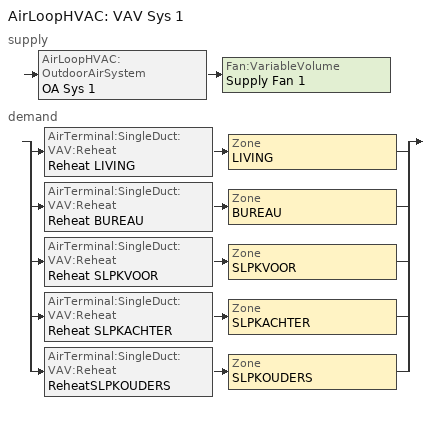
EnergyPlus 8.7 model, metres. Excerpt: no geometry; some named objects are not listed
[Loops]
AirLoopHVAC 'VAV Sys 1'
 supply: AirLoopHVAC:OutdoorAirSystem 'OA Sys 1' > Fan:VariableVolume 'Supply Fan 1'
 demand: split
  | AirTerminal:SingleDuct:VAV:Reheat 'Reheat LIVING' > Zone 'LIVING'
  | AirTerminal:SingleDuct:VAV:Reheat 'Reheat BUREAU' > Zone 'BUREAU'
  | AirTerminal:SingleDuct:VAV:Reheat 'Reheat SLPKVOOR' > Zone 'SLPKVOOR'
  | AirTerminal:SingleDuct:VAV:Reheat 'Reheat SLPKACHTER' > Zone 'SLPKACHTER'
  | AirTerminal:SingleDuct:VAV:Reheat 'ReheatSLPKOUDERS' > Zone 'SLPKOUDERS'
[DesignSpecification:OutdoorAir]
ZoneMinOARequirements: Outdoor Air Method=Sum; Outdoor Air Flow per Person {m3/s-person}=0.00472; Outdoor Air Flow per Zone Floor Area {m3/s-m2}=0.000508; Outdoor Air Schedule=Min OARequirements Sched
[Sizing:Zone] Zone Cooling Design Supply Air Temperature Input Method=SupplyAirTemperature; Zone Cooling Design Supply Air Temperature {C}=15; Zone Heating Design Supply Air Temperature Input Method=SupplyAirTemperature; Zone Heating Design Supply Air Temperature {C}=50; Zone Cooling Design Supply Air Humidity Ratio {kgWater/kgDryAir}=0.0085; Zone Heating Design Supply Air Humidity Ratio {kgWater/kgDryAir}=0.008; Design Specification Outdoor Air Object=ZoneMinOARequirements; Cooling Design Air Flow Method=DesignDay; Heating Design Air Flow Method=DesignDay
LIVING; BUREAU; SLPKVOOR; SLPKOUDERS; SLPKACHTER
[Sizing:System]
VAV Sys 1: Type of Load to Size On=Sensible; Design Outdoor Air Flow Rate {m3/s}=AUTOSIZE; Central Heating Maximum System Air Flow Ratio=0.2; Preheat Design Temperature {C}=7; Preheat Design Humidity Ratio {kgWater/kgDryAir}=0.008; Precool Design Temperature {C}=15; Precool Design Humidity Ratio {kgWater/kgDryAir}=0.008; Central Cooling Design Supply Air Temperature {C}=15; Central Heating Design Supply Air Temperature {C}=16.7; Type of Zone Sum to Use=NonCoincident; 100% Outdoor Air in Cooling=No; 100% Outdoor Air in Heating=No; Central Cooling Design Supply Air Humidity Ratio {kgWater/kgDryAir}=0.0085; Central Heating Design Supply Air Humidity Ratio {kgWater/kgDryAir}=0.008; Cooling Supply Air Flow Rate Method=DesignDay; Heating Supply Air Flow Rate Method=DesignDay; Zone Maximum Outdoor Air Fraction=1; Cooling Design Capacity Method=CoolingDesignCapacity; Cooling Design Capacity {W}=autosize; Heating Design Capacity Method=HeatingDesignCapacity; Heating Design Capacity {W}=autosize; Central Cooling Capacity Control Method=VAV
[ZoneControl:Thermostat] Control Type Schedule=Zone Control Type Sched
Name | Zone or ZoneList | Control 1
LIVING Thermostat | LIVING | Setpoints
BUREAU Thermostat | BUREAU | Setpoints
SLPKVOOR Thermostat | SLPKVOOR | BedroomSetpoints
SLPKACHTER Thermostat | SLPKACHTER | BedroomSetpoints
SLPKOUDERS Thermostat | SLPKOUDERS | BedroomSetpoints
[ThermostatSetpoint:SingleHeating]
Name | Setpoint Temperature Schedule
Setpoints | Heating Setpoints
BedroomSetpoints | BedroomHeating Setpoints
[ZoneControl:ContaminantController] Carbon Dioxide Setpoint Schedule=CO2Setpoint
Name | Zone
CO2CONTROLLERLIVING | LIVING
CO2BUREAU | BUREAU
CO2CONTROLLERSLPKVOOR | SLPKOUDERS
CO2CONTROLLERSLPKACHTER | SLPKVOOR
CO2CONTROLLERSLPKOUDERS | SLPKACHTER
[ZoneHVAC:Baseboard:Convective:Electric] Availability Schedule=BaseboardAvailSched; Heating Design Capacity Method=HeatingDesignCapacity; Heating Design Capacity {W}=autosize; Fraction of Autosized Heating Design Capacity=1; Efficiency=1
LIVINGConvector; BUREAUConvector; SLPKVOORConvector; SLPKACHTERConvector; SLPKOUDERSConvector
[AirTerminal:SingleDuct:VAV:Reheat] Availability Schedule=FanAndCoilAvailSched; Maximum Air Flow Rate {m3/s}=0.125; Zone Minimum Air Flow Input Method=Scheduled; Maximum Hot Water or Steam Flow Rate {m3/s}=0; Minimum Hot Water or Steam Flow Rate {m3/s}=0; Convergence Tolerance=0.001; Damper Heating Action=ReverseWithLimits; Maximum Flow per Zone Floor Area During Reheat {m3/s-m2}=0.002032; Maximum Flow Fraction During Reheat=AutoCalculate
Name | Minimum Air Flow Fraction Schedule | Reheat Coil
Reheat LIVING | MinimumOASchLIVING | Reheat Coil LIVING
Reheat BUREAU | MinimumOASchBUREAU | Reheat Coil BUREAU
Reheat SLPKVOOR | MinimumOASchSLPKVOOR | Reheat Coil SLPKVOOR
Reheat SLPKACHTER | MinimumOASchSLPKACHTER | Reheat Coil SLPKACHTER
ReheatSLPKOUDERS | MinimumOASchSLPKOUDERS | Reheat CoilSLPKOUDERS
[Zone equipment]
LIVING: Reheat LIVING, LIVINGConvector, LIVINGEXHAUST
BUREAU: Reheat BUREAU, BUREAUConvector, BUREAUEXHAUST
SLPKVOOR: Reheat SLPKVOOR, SLPKVOORConvector, SLPKVOOREXHAUST
SLPKACHTER: Reheat SLPKACHTER, SLPKACHTERConvector, SLPKACHTEREXHAUST
SLPKOUDERS: ReheatSLPKOUDERS, SLPKOUDERSConvector, SLPKOUDERSEXHAUST
[Fan:VariableVolume]
Supply Fan 1: Availability Schedule=FanAndCoilAvailSched; Fan Total Efficiency=0.7; Pressure Rise {Pa}=150; Maximum Flow Rate {m3/s}=2; Fan Power Minimum Flow Rate Input Method=Fraction; Fan Power Minimum Flow Fraction=0.25; Motor Efficiency=0.9; Motor In Airstream Fraction=1; Fan Power Coefficient 1=0.00153024; Fan Power Coefficient 2=0.00520806; Fan Power Coefficient 3=1.10862; Fan Power Coefficient 4=-0.116356; Fan Power Coefficient 5=0
[Coil:Heating:Fuel] Availability Schedule=Always Off; Fuel Type=NaturalGas; Burner Efficiency=1; Nominal Capacity {W}=0
Reheat Coil LIVING; Reheat Coil BUREAU; Reheat Coil SLPKVOOR; Reheat Coil SLPKACHTER; Reheat CoilSLPKOUDERS
[HeatExchanger:AirToAir:SensibleAndLatent]
HeatExchanger: Availability Schedule=HexAvailSched; Nominal Supply Air Flow Rate {m3/s}=0.045; Sensible Effectiveness at 100% Heating Air Flow=0.76; Latent Effectiveness at 100% Heating Air Flow=0.68; Sensible Effectiveness at 75% Heating Air Flow=0.81; Latent Effectiveness at 75% Heating Air Flow=0.73; Sensible Effectiveness at 100% Cooling Air Flow=0.76; Latent Effectiveness at 100% Cooling Air Flow=0.68; Sensible Effectiveness at 75% Cooling Air Flow=0.81; Latent Effectiveness at 75% Cooling Air Flow=0.73; Supply Air Outlet Temperature Control=Yes; Heat Exchanger Type=Plate; Frost Control Type=None; Threshold Temperature {C}=1.7; Initial Defrost Time Fraction=0.083; Rate of Defrost Time Fraction Increase {1/K}=0.012; Economizer Lockout=Yes
[Controller:OutdoorAir]
OA Controller 1: Minimum Outdoor Air Flow Rate {m3/s}=0.4333; Maximum Outdoor Air Flow Rate {m3/s}=2; Economizer Control Type=NoEconomizer; Economizer Control Action Type=ModulateFlow; Economizer Maximum Limit Dry-Bulb Temperature {C}=19; Economizer Minimum Limit Dry-Bulb Temperature {C}=4; Lockout Type=NoLockout; Minimum Limit Type=FixedMinimum
[AirLoopHVAC]
VAV Sys 1: Design Supply Air Flow Rate {m3/s}=2
[EnergyManagementSystem:Sensor]
Name | Output:Variable or Output:Meter Index Key | Output:Variable or Output:Meter
PredCO2LIVING | LIVING | Zone Air CO2 Predicted Load to Setpoint Mass Flow Rate
PredCO2SLPKVOOR | SLPKVOOR | Zone Air CO2 Predicted Load to Setpoint Mass Flow Rate
PredCO2SLPKACHTER | SLPKACHTER | Zone Air CO2 Predicted Load to Setpoint Mass Flow Rate
PredCO2SLPKOUDERS | SLPKOUDERS | Zone Air CO2 Predicted Load to Setpoint Mass Flow Rate
PredCO2BUREAU | BUREAU | Zone Air CO2 Predicted Load to Setpoint Mass Flow Rate
TLiving | LIVING | AFN Node Temperature
TBedroom | SLPKOUDERS | AFN Node Temperature
LivingPredictedHeatingLoad | Living | Zone Predicted Sensible Load to Setpoint Heat Transfer Rate
SLPKVOORPredictedHeatingLoad | SLPKVOOR | Zone Predicted Sensible Load to Setpoint Heat Transfer Rate
SLPKACHTERPredictedHeatingLoad | SLPKACHTER | Zone Predicted Sensible Load to Setpoint Heat Transfer Rate
SLPKOUDERSPredictedHeatingLoad | SLPKOUDERS | Zone Predicted Sensible Load to Setpoint Heat Transfer Rate
RHLIVING | LIVING | Zone Air Relative Humidity
CO2LIVING | LIVING | AFN Node CO2 Concentration
RHBUREAU | BUREAU | Zone Air Relative Humidity
CO2BUREAU | BUREAU | AFN Node CO2 Concentration
RHSLPKVOOR | SLPKVOOR | Zone Air Relative Humidity
CO2SLPKVOOR | SLPKVOOR | AFN Node CO2 Concentration
RHSLPKACHTER | SLPKACHTER | Zone Air Relative Humidity
CO2SLPKACHTER | SLPKACHTER | AFN Node CO2 Concentration
RHSLPKOUDERS | SLPKOUDERS | Zone Air Relative Humidity
CO2SLPKOUDERS | SLPKOUDERS | AFN Node CO2 Concentration
[EnergyManagementSystem:Actuator]
Fan_Actuator: Actuated Component Unique=Supply Fan 1; Actuated Component Type=Fan; Actuated Component Control Type=Fan Air Mass Flow Rate
[SetpointManager:Scheduled]
MixedAirSetpoint: Control Variable=Temperature; Schedule=MixedAirTemperatureSetpoint; Setpoint Node or NodeList=Heat Recovery Outlet Node
[EnergyManagementSystem:Program]
CSturingConstant: SET locDay = DayOfWeek; SET locHour = Hour; SET WindowAvailabilitySched = 0; SET ExhaustFanAvailabilitySched = 1; SET FanAndCoilAvailSched = 0; SET HexAvailSched = 0; SET WCBENEDENEXHAUSTFRACTION =  0.0833 * 0.67; SET BERGINGEXHAUSTFRACTION =  0.167 * 0.67; SET LIVINGEXHAUSTFRACTION =  0.25 * 0.67; SET BADKAMEREXHAUSTFRACTION =  0.167 * 0.67; SET WCBOVENEXHAUSTFRACTION = 0.0833 * 0.67; SET BUREAUEXHAUSTFRACTION = 0.0833 * 0.67; SET MinimumFlowFraction = 0.3; SET RegularFlowFraction = 0.5; SET NormativeFlowFraction = 1; SET WCBENEDENEXHAUSTFANFRACTION =  WCBENEDENEXHAUSTFRACTION*RegularFlowFraction; SET BERGINGEXHAUSTFANFRACTION =  BERGINGEXHAUSTFRACTION*RegularFlowFraction; SET LIVINGEXHAUSTFANFRACTION =  LIVINGEXHAUSTFRACTION*RegularFlowFraction; SET BADKAMEREXHAUSTFANFRACTION =  BADKAMEREXHAUSTFRACTION*RegularFlowFraction; SET WCBOVENEXHAUSTFANFRACTION = WCBOVENEXHAUSTFRACTION*RegularFlowFraction; SET BUREAUEXHAUSTFANFRACTION = BUREAUEXHAUSTFRACTION*RegularFlowFraction
CSturingTimeSchedule: SET locDay = DayOfWeek; SET locHour = Hour; SET WindowAvailabilitySched = 0; SET ExhaustFanAvailabilitySched = 1; SET FanAndCoilAvailSched = 0; SET HexAvailSched = 0; SET WCBENEDENEXHAUSTFRACTION =  0.0833 * 0.67; SET BERGINGEXHAUSTFRACTION =  0.167 * 0.67; SET LIVINGEXHAUSTFRACTION =  0.25 * 0.67; SET BADKAMEREXHAUSTFRACTION =  0.167 * 0.67; SET WCBOVENEXHAUSTFRACTION = 0.0833 * 0.67; SET BUREAUEXHAUSTFRACTION = 0.0833 * 0.67; SET MinimumFlowFraction = 0.3; SET RegularFlowFraction = 0.5; SET NormativeFlowFraction = 1; IF (DayOfWeek == 1 || DayOfWeek == 7); SET WCBENEDENEXHAUSTFANFRACTION =  WCBENEDENEXHAUSTFRACTION; SET BERGINGEXHAUSTFANFRACTION =  BERGINGEXHAUSTFRACTION; SET LIVINGEXHAUSTFANFRACTION =  LIVINGEXHAUSTFRACTION; SET BADKAMEREXHAUSTFANFRACTION =  BADKAMEREXHAUSTFRACTION; SET WCBOVENEXHAUSTFANFRACTION = WCBOVENEXHAUSTFRACTION; SET BUREAUEXHAUSTFANFRACTION = BUREAUEXHAUSTFRACTION; ENDIF; IF (DayOfWeek == 2 || DayOfWeek == 3 || DayOfWeek == 5 || DayOfWeek == 6); IF ((CurrentTime < 8.00) || (CurrentTime > 18.00)); SET WCBENEDENEXHAUSTFANFRACTION =  WCBENEDENEXHAUSTFRACTION; SET BERGINGEXHAUSTFANFRACTION =  BERGINGEXHAUSTFRACTION; SET LIVINGEXHAUSTFANFRACTION =  LIVINGEXHAUSTFRACTION; SET BADKAMEREXHAUSTFANFRACTION =  BADKAMEREXHAUSTFRACTION; SET WCBOVENEXHAUSTFANFRACTION = WCBOVENEXHAUSTFRACTION; SET BUREAUEXHAUSTFANFRACTION = BUREAUEXHAUSTFRACTION; ELSE; SET WCBENEDENEXHAUSTFANFRACTION =  WCBENEDENEXHAUSTFRACTION*MinimumFlowFraction; SET BERGINGEXHAUSTFANFRACTION =  BERGINGEXHAUSTFRACTION*MinimumFlowFraction; SET LIVINGEXHAUSTFANFRACTION =  LIVINGEXHAUSTFRACTION*MinimumFlowFraction; SET BADKAMEREXHAUSTFANFRACTION =  BADKAMEREXHAUSTFRACTION*MinimumFlowFraction; SET WCBOVENEXHAUSTFANFRACTION = WCBOVENEXHAUSTFRACTION*MinimumFlowFraction; SET BUREAUEXHAUSTFANFRACTION = BUREAUEXHAUSTFRACTION*MinimumFlowFraction; ENDIF; ENDIF; IF (DayOfWeek == 4); IF ((CurrentTime < 8.00) || (CurrentTime > 13.00)); SET WCBENEDENEXHAUSTFANFRACTION =  WCBENEDENEXHAUSTFRACTION; SET BERGINGEXHAUSTFANFRACTION =  BERGINGEXHAUSTFRACTION; SET LIVINGEXHAUSTFANFRACTION =  LIVINGEXHAUSTFRACTION; SET BADKAMEREXHAUSTFANFRACTION =  BADKAMEREXHAUSTFRACTION; SET WCBOVENEXHAUSTFANFRACTION = WCBOVENEXHAUSTFRACTION; SET BUREAUEXHAUSTFANFRACTION = BUREAUEXHAUSTFRACTION; ELSE; SET WCBENEDENEXHAUSTFANFRACTION =  WCBENEDENEXHAUSTFRACTION*MinimumFlowFraction; SET BERGINGEXHAUSTFANFRACTION =  BERGINGEXHAUSTFRACTION*MinimumFlowFraction; SET LIVINGEXHAUSTFANFRACTION =  LIVINGEXHAUSTFRACTION*MinimumFlowFraction; SET BADKAMEREXHAUSTFANFRACTION =  BADKAMEREXHAUSTFRACTION*MinimumFlowFraction; SET WCBOVENEXHAUSTFANFRACTION = WCBOVENEXHAUSTFRACTION*MinimumFlowFraction; SET BUREAUEXHAUSTFANFRACTION = BUREAUEXHAUSTFRACTION*MinimumFlowFraction; ENDIF; ENDIF
CSturingPeoplePresent: SET locDay = DayOfWeek; SET locHour = Hour; SET WindowAvailabilitySched = 0; SET ExhaustFanAvailabilitySched = 1; SET FanAndCoilAvailSched = 0; SET HexAvailSched = 0; SET WCBENEDENEXHAUSTFRACTION =  0.0833 * 0.67; SET BERGINGEXHAUSTFRACTION =  0.167 * 0.67; SET LIVINGEXHAUSTFRACTION =  0.25 * 0.67; SET BADKAMEREXHAUSTFRACTION =  0.167 * 0.67; SET WCBOVENEXHAUSTFRACTION = 0.0833 * 0.67; SET BUREAUEXHAUSTFRACTION = 0.0833 * 0.67; SET MinimumFlowFraction = 0.3; SET RegularFlowFraction = 0.5; SET NormativeFlowFraction = 1; IF PeoplePresenceBERGING == 0 && PeoplePresenceLIVING == 0 && PeoplePresenceBADKAMER == 0 && PeoplePresenceSLPKVOOR == 0 && PeoplePresenceSLPKACHTER == 0 && PeoplePresenceSLPKOUDERS == 0; SET WCBENEDENEXHAUSTFANFRACTION =  WCBENEDENEXHAUSTFRACTION*MinimumFlowFraction; SET BERGINGEXHAUSTFANFRACTION =  BERGINGEXHAUSTFRACTION*MinimumFlowFraction; SET LIVINGEXHAUSTFANFRACTION =  LIVINGEXHAUSTFRACTION*MinimumFlowFraction; SET BADKAMEREXHAUSTFANFRACTION =  BADKAMEREXHAUSTFRACTION*MinimumFlowFraction; SET WCBOVENEXHAUSTFANFRACTION = WCBOVENEXHAUSTFRACTION*MinimumFlowFraction; SET BUREAUEXHAUSTFANFRACTION = BUREAUEXHAUSTFRACTION*MinimumFlowFraction; ELSE; SET WCBENEDENEXHAUSTFANFRACTION =  WCBENEDENEXHAUSTFRACTION*RegularFlowFraction; SET BERGINGEXHAUSTFANFRACTION =  BERGINGEXHAUSTFRACTION*RegularFlowFraction; SET LIVINGEXHAUSTFANFRACTION =  LIVINGEXHAUSTFRACTION*RegularFlowFraction; SET BADKAMEREXHAUSTFANFRACTION =  BADKAMEREXHAUSTFRACTION*RegularFlowFraction; SET WCBOVENEXHAUSTFANFRACTION = WCBOVENEXHAUSTFRACTION*RegularFlowFraction; SET BUREAUEXHAUSTFANFRACTION = BUREAUEXHAUSTFRACTION*RegularFlowFraction; ENDIF
CSturingDCVBuildingLevel: SET locDay = DayOfWeek; SET locHour = Hour; SET WindowAvailabilitySched = 0; SET WindowAvailabilitySched0013 = 0SET WindowAvailabilitySched0014 = 0; SET ExhaustFanAvailabilitySched = 1; SET FanAndCoilAvailSched = 0; SET HexAvailSched = 0; SET WCBENEDENEXHAUSTFRACTION =  0.0833 * 0.67; SET BERGINGEXHAUSTFRACTION =  0.167 * 0.67; SET LIVINGEXHAUSTFRACTION =  0.25 * 0.67; SET BADKAMEREXHAUSTFRACTION =  0.167 * 0.67; SET WCBOVENEXHAUSTFRACTION = 0.0833 * 0.67; SET BUREAUEXHAUSTFRACTION = 0.0833 * 0.67; SET MinimumFlowFraction = 0.3; SET RegularFlowFraction = 0.5; SET NormativeFlowFraction = 1; SET IDA1 = CO2out + 400; IF RHLIVING < 65 && RHBADKAMER < 65 && CO2LIVING < IDA1 && CO2SLPKVOOR < IDA1 && CO2SLPKACHTER < IDA1 && CO2SLPKOUDERS < IDA1; SET WCBENEDENEXHAUSTFANFRACTION =  WCBENEDENEXHAUSTFRACTION*MinimumFlowFraction; SET BERGINGEXHAUSTFANFRACTION =  BERGINGEXHAUSTFRACTION*MinimumFlowFraction; SET LIVINGEXHAUSTFANFRACTION =  LIVINGEXHAUSTFRACTION*MinimumFlowFraction; SET BADKAMEREXHAUSTFANFRACTION =  BADKAMEREXHAUSTFRACTION*MinimumFlowFraction; SET WCBOVENEXHAUSTFANFRACTION = WCBOVENEXHAUSTFRACTION*MinimumFlowFraction; SET BUREAUEXHAUSTFANFRACTION = BUREAUEXHAUSTFRACTION*MinimumFlowFraction; ELSE; SET WCBENEDENEXHAUSTFANFRACTION =  WCBENEDENEXHAUSTFRACTION; SET BERGINGEXHAUSTFANFRACTION =  BERGINGEXHAUSTFRACTION; SET LIVINGEXHAUSTFANFRACTION =  LIVINGEXHAUSTFRACTION; SET BADKAMEREXHAUSTFANFRACTION =  BADKAMEREXHAUSTFRACTION; SET WCBOVENEXHAUSTFANFRACTION = WCBOVENEXHAUSTFRACTION; SET BUREAUEXHAUSTFANFRACTION = BUREAUEXHAUSTFRACTION; ENDIF
CSturingDCVZoneLevel: SET locDay = DayOfWeek; SET locHour = Hour; SET WindowAvailabilitySched = 0; SET WindowAvailabilitySched0004 = 0; SET WindowAvailabilitySched0013 = 0; SET ExhaustFanAvailabilitySched = 1; SET FanAndCoilAvailSched = 0; SET HexAvailSched = 0; SET WCBENEDENEXHAUSTFRACTION =  0.0833 * 0.67; SET BERGINGEXHAUSTFRACTION =  0.167 * 0.67; SET LIVINGEXHAUSTFRACTION =  0.25 * 0.67; SET BADKAMEREXHAUSTFRACTION =  0.167 * 0.67; SET WCBOVENEXHAUSTFRACTION = 0.0833 * 0.67; SET BUREAUEXHAUSTFRACTION = 0.0833 * 0.67; SET MinimumFlowFraction = 0.1; SET RegularFlowFraction = 0.5; SET NormativeFlowFraction = 1; SET IDA1 = CO2out + 400; IF RHLIVING < 65 && RHBADKAMER < 65 && CO2LIVING < IDA1 && CO2SLPKVOOR < IDA1 && CO2SLPKACHTER < IDA1 && CO2SLPKOUDERS < IDA1; SET WCBENEDENEXHAUSTFANFRACTION =  WCBENEDENEXHAUSTFRACTION*MinimumFlowFraction; SET BERGINGEXHAUSTFANFRACTION =  BERGINGEXHAUSTFRACTION*MinimumFlowFraction; SET LIVINGEXHAUSTFANFRACTION =  LIVINGEXHAUSTFRACTION*MinimumFlowFraction; SET BADKAMEREXHAUSTFANFRACTION =  BADKAMEREXHAUSTFRACTION*MinimumFlowFraction; SET WCBOVENEXHAUSTFANFRACTION = WCBOVENEXHAUSTFRACTION*MinimumFlowFraction; SET BUREAUEXHAUSTFANFRACTION = BUREAUEXHAUSTFRACTION*MinimumFlowFraction; ELSEIF (RHLIVING >= 65 || CO2LIVING >= IDA1) && (RHBADKAMER >= 65 || CO2SLPKVOOR >= IDA1 || CO2SLPKACHTER >= IDA1 || CO2SLPKOUDERS >= IDA1); SET WCBENEDENEXHAUSTFANFRACTION =  WCBENEDENEXHAUSTFRACTION; SET BERGINGEXHAUSTFANFRACTION =  BERGINGEXHAUSTFRACTION; SET LIVINGEXHAUSTFANFRACTION =  LIVINGEXHAUSTFRACTION; SET BADKAMEREXHAUSTFANFRACTION =  BADKAMEREXHAUSTFRACTION; SET WCBOVENEXHAUSTFANFRACTION = WCBOVENEXHAUSTFRACTION; SET BUREAUEXHAUSTFANFRACTION = BUREAUEXHAUSTFRACTION; ELSEIF (RHLIVING >= 65 || CO2LIVING >= IDA1) && (RHBADKAMER < 65 && CO2SLPKVOOR < IDA1 && CO2SLPKACHTER < IDA1 && CO2SLPKOUDERS < IDA1); SET WCBENEDENEXHAUSTFANFRACTION =  WCBENEDENEXHAUSTFRACTION; SET BERGINGEXHAUSTFANFRACTION =  BERGINGEXHAUSTFRACTION; SET LIVINGEXHAUSTFANFRACTION =  LIVINGEXHAUSTFRACTION; SET BADKAMEREXHAUSTFANFRACTION =  BADKAMEREXHAUSTFRACTION*MinimumFlowFraction; SET WCBOVENEXHAUSTFANFRACTION = WCBOVENEXHAUSTFRACTION*MinimumFlowFraction; SET BUREAUEXHAUSTFANFRACTION = BUREAUEXHAUSTFRACTION*MinimumFlowFraction; ELSEIF (RHLIVING < 65 && CO2LIVING < IDA1) && (RHBADKAMER >= 65 || CO2SLPKVOOR >= IDA1 || CO2SLPKACHTER >= IDA1 || CO2SLPKOUDERS >= IDA1); SET WCBENEDENEXHAUSTFANFRACTION =  WCBENEDENEXHAUSTFRACTION*MinimumFlowFraction; SET BERGINGEXHAUSTFANFRACTION =  BERGINGEXHAUSTFRACTION*MinimumFlowFraction; SET LIVINGEXHAUSTFANFRACTION =  LIVINGEXHAUSTFRACTION*MinimumFlowFraction; SET BADKAMEREXHAUSTFANFRACTION =  BADKAMEREXHAUSTFRACTION; SET WCBOVENEXHAUSTFANFRACTION = WCBOVENEXHAUSTFRACTION; SET BUREAUEXHAUSTFANFRACTION = BUREAUEXHAUSTFRACTION; ENDIF
CSturingDCVRoomLevel: SET locDay = DayOfWeek; SET locHour = Hour; SET WindowAvailabilitySched = 0; SET ExhaustFanAvailabilitySched = 1; SET FanAndCoilAvailSched = 0; SET HexAvailSched = 0; SET WCBENEDENEXHAUSTFRACTION =  0.0833 * 0.67; SET BERGINGEXHAUSTFRACTION =  0.167 * 0.67; SET LIVINGEXHAUSTFRACTION =  0.25 * 0.67; SET BADKAMEREXHAUSTFRACTION =  0.167 * 0.67; SET WCBOVENEXHAUSTFRACTION = 0.0833 * 0.67; SET BUREAUEXHAUSTFRACTION = 0.0833 * 0.67; SET SLPKVOOREXHAUSTFRACTION =  0.167 * 0.67; SET SLPKACHTEREXHAUSTFRACTION =  0.167 * 0.67; SET SLPKOUDERSEXHAUSTFRACTION =  0.167 * 0.67; SET MinimumFlowFraction = 0.3; SET RegularFlowFraction = 0.5; SET NormativeFlowFraction = 1; SET DCVActivationPoint = CO2out + 400; SET IDA1 = CO2out + 400; SET WCBENEDENEXHAUSTFANFRACTION =  WCBENEDENEXHAUSTFRACTION*MinimumFlowFraction; SET BERGINGEXHAUSTFANFRACTION =  BERGINGEXHAUSTFRACTION*MinimumFlowFraction; SET LIVINGEXHAUSTFANFRACTION =  LIVINGEXHAUSTFRACTION*MinimumFlowFraction; SET BADKAMEREXHAUSTFANFRACTION =  BADKAMEREXHAUSTFRACTION*MinimumFlowFraction; SET WCBOVENEXHAUSTFANFRACTION = WCBOVENEXHAUSTFRACTION*MinimumFlowFraction; SET BUREAUEXHAUSTFANFRACTION = BUREAUEXHAUSTFRACTION*MinimumFlowFraction; SET SLPKVOOREXHAUSTFANFRACTION = SLPKVOOREXHAUSTFRACTION*MinimumFlowFraction; SET SLPKACHTEREXHAUSTFANFRACTION = SLPKACHTEREXHAUSTFRACTION*MinimumFlowFraction; SET SLPKOUDERSEXHAUSTFANFRACTION = SLPKOUDERSEXHAUSTFRACTION*MinimumFlowFraction; SET LIVING_PreviousValue = @TrendAverage LIVING_FlowFraction_TrendLog  1; SET BERGING_PreviousValue = @TrendAverage BERGING_FlowFraction_TrendLog  1; SET BADKAMER_PreviousValue = @TrendAverage BADKAMER_FlowFraction_TrendLog  1; SET SLPKVOOR_PreviousValue = @TrendAverage SLPKVOOR_FlowFraction_TrendLog  1; SET SLPKACHTER_PreviousValue = @TrendAverage SLPKACHTER_FlowFraction_TrendLog  1; SET SLPKOUDERS_PreviousValue = @TrendAverage SLPKOUDERS_FlowFraction_TrendLog  1; IF (CO2LIVING > DCVActivationPoint); SET LIVING_NewValue = 1.05*LIVING_PreviousValue; ELSE; SET LIVING_NewValue = 0.95*LIVING_PreviousValue; ENDIF; IF LIVING_NewValue < (LIVINGEXHAUSTFRACTION*MinimumFlowFraction); SET LIVINGEXHAUSTFANFRACTION = LIVINGEXHAUSTFRACTION*MinimumFlowFraction; ELSEIF LIVING_NewValue > LIVINGEXHAUSTFRACTION; SET LIVINGEXHAUSTFANFRACTION = LIVINGEXHAUSTFRACTION; ELSE; SET LIVINGEXHAUSTFANFRACTION = LIVING_NewValue; ENDIF; IF (CO2BERGING > DCVActivationPoint); SET BERGING_NewValue = 1.05*BERGING_PreviousValue; ELSE; SET BERGING_NewValue = 0.95*BERGING_PreviousValue; ENDIF; IF BERGING_NewValue < (BERGINGEXHAUSTFRACTION*MinimumFlowFraction); SET BERGINGEXHAUSTFANFRACTION = BERGINGEXHAUSTFRACTION*MinimumFlowFraction; ELSEIF BERGING_NewValue > BERGINGEXHAUSTFRACTION; SET BERGINGEXHAUSTFANFRACTION = BERGINGEXHAUSTFRACTION; ELSE; SET BERGINGEXHAUSTFANFRACTION = BERGING_NewValue; ENDIF; IF (CO2BADKAMER > DCVActivationPoint); SET BADKAMER_NewValue = 1.05*BADKAMER_PreviousValue; ELSE; SET BADKAMER_NewValue = 0.95*BADKAMER_PreviousValue; ENDIF; IF BADKAMER_NewValue < (BADKAMEREXHAUSTFRACTION*MinimumFlowFraction); SET BADKAMEREXHAUSTFANFRACTION = BADKAMEREXHAUSTFRACTION*MinimumFlowFraction; ELSEIF BADKAMER_NewValue > BADKAMEREXHAUSTFRACTION; SET BADKAMEREXHAUSTFANFRACTION = BADKAMEREXHAUSTFRACTION; ELSE; SET BADKAMEREXHAUSTFANFRACTION = BADKAMER_NewValue; ENDIF; IF (CO2SLPKVOOR > DCVActivationPoint); SET SLPKVOOR_NewValue = 1.05*SLPKVOOR_PreviousValue; ELSE; SET SLPKVOOR_NewValue = 0.95*SLPKVOOR_PreviousValue; ENDIF; IF SLPKVOOR_NewValue < (SLPKVOOREXHAUSTFRACTION*MinimumFlowFraction); SET SLPKVOOREXHAUSTFANFRACTION = SLPKVOOREXHAUSTFRACTION*MinimumFlowFraction; ELSEIF SLPKVOOR_NewValue > SLPKVOOREXHAUSTFRACTION; SET SLPKVOOREXHAUSTFANFRACTION = SLPKVOOREXHAUSTFRACTION; ELSE; SET SLPKVOOREXHAUSTFANFRACTION = SLPKVOOR_NewValue; ENDIF; IF (CO2SLPKACHTER > DCVActivationPoint); SET SLPKACHTER_NewValue = 1.05*SLPKACHTER_PreviousValue; ELSE; SET SLPKACHTER_NewValue = 0.95*SLPKACHTER_PreviousValue; ENDIF; IF SLPKACHTER_NewValue < (SLPKACHTEREXHAUSTFRACTION*MinimumFlowFraction); SET SLPKACHTEREXHAUSTFANFRACTION = SLPKACHTEREXHAUSTFRACTION*MinimumFlowFraction; ELSEIF SLPKACHTER_NewValue > SLPKACHTEREXHAUSTFRACTION; SET SLPKACHTEREXHAUSTFANFRACTION = SLPKACHTEREXHAUSTFRACTION; ELSE; SET SLPKACHTEREXHAUSTFANFRACTION = SLPKACHTER_NewValue; ENDIF; IF (CO2SLPKOUDERS > DCVActivationPoint); SET SLPKOUDERS_NewValue = 1.05*SLPKOUDERS_PreviousValue; ELSE; SET SLPKOUDERS_NewValue = 0.95*SLPKOUDERS_PreviousValue; ENDIF; IF SLPKOUDERS_NewValue < (SLPKOUDERSEXHAUSTFRACTION*MinimumFlowFraction); SET SLPKOUDERSEXHAUSTFANFRACTION = SLPKOUDERSEXHAUSTFRACTION*MinimumFlowFraction; ELSEIF SLPKOUDERS_NewValue > SLPKOUDERSEXHAUSTFRACTION; SET SLPKOUDERSEXHAUSTFANFRACTION = SLPKOUDERSEXHAUSTFRACTION; ELSE; SET SLPKOUDERSEXHAUSTFANFRACTION = SLPKOUDERS_NewValue; ENDIF
SetSchedulesFriedl: IF DayOfWeek == 1 || DayOfWeek == 7; IF CurrentTime < 7.42 || (CurrentTime > 9.42 && CurrentTime <= 11.12) || (CurrentTime > 15.41 && CurrentTime <= 18.12) || (CurrentTime > 19.26 && CurrentTime <= 20.42) || CurrentTime > 21.41; SET switchfactor = 0.5; ELSE; SET switchfactor = 1; ENDIF; IF (CurrentTime < 7.30) || (CurrentTime > 22.0); SET MinimumOASchLIVING = 0.001 * switchfactor; SET MinimumOASchBUREAU = 0.001 * switchfactor; SET MinimumOASchSLPKVOOR = 0.12  * switchfactor; SET MinimumOASchSLPKACHTER = 0.12  * switchfactor; SET MinimumOASchSLPKOUDERS = 0.2  * switchfactor; ELSE; SET MinimumOASchLIVING = 0.347 * switchfactor; SET MinimumOASchBUREAU = 0.0925 * switchfactor; SET MinimumOASchSLPKVOOR =  0.0001 * switchfactor; SET MinimumOASchSLPKACHTER = 0.0001 * switchfactor; SET MinimumOASchSLPKOUDERS = 0.0001 * switchfactor; ENDIF; ELSEIF DayOfWeek == 4; IF CurrentTime < 6.11 || (CurrentTime > 9.57 && CurrentTime <= 10.57) || (CurrentTime > 15.56 && CurrentTime <= 18.12) || (CurrentTime > 19.26 && CurrentTime <= 20.27) || CurrentTime > 21.56; SET switchfactor = 0.5; ELSE; SET switchfactor = 1; ENDIF; IF (CurrentTime < 6.0) || (CurrentTime > 22.0); SET MinimumOASchLIVING = 0.001 * switchfactor; SET MinimumOASchBUREAU = 0.001 * switchfactor; SET MinimumOASchSLPKVOOR = 0.12  * switchfactor; SET MinimumOASchSLPKACHTER = 0.12  * switchfactor; SET MinimumOASchSLPKOUDERS = 0.2  * switchfactor; ELSE; SET MinimumOASchLIVING = 0.347 * switchfactor; SET MinimumOASchBUREAU = 0.0925 * switchfactor; SET MinimumOASchSLPKVOOR =  0.0001 * switchfactor; SET MinimumOASchSLPKACHTER = 0.0001 * switchfactor; SET MinimumOASchSLPKOUDERS = 0.0001 * switchfactor; ENDIF; ELSE; IF (CurrentTime < 6.11) || (CurrentTime > 7.56 && CurrentTime <= 18.11) || (CurrentTime > 19.26 && CurrentTime <= 20.25) || CurrentTime > 21.56; SET switchfactor = 0.5; ELSE; SET switchfactor = 1; ENDIF; IF (CurrentTime < 6.0) || (CurrentTime > 22.0); SET MinimumOASchLIVING = 0.001 * switchfactor; SET MinimumOASchBUREAU = 0.001 * switchfactor; SET MinimumOASchSLPKVOOR = 0.12  * switchfactor; SET MinimumOASchSLPKACHTER = 0.12  * switchfactor; SET MinimumOASchSLPKOUDERS = 0.2  * switchfactor; ELSE; SET MinimumOASchLIVING = 0.347 * switchfactor; SET MinimumOASchBUREAU = 0.0925 * switchfactor; SET MinimumOASchSLPKVOOR =  0.001 * switchfactor; SET MinimumOASchSLPKACHTER = 0.001 * switchfactor; SET MinimumOASchSLPKOUDERS = 0.001 * switchfactor; ENDIF; ENDIF
SetSchedulesDCONSTANT: SET switchfactor = 0.5; SET MinimumOASchLIVING = 0.333 *  switchfactor; SET MinimumOASchBUREAU = 0.160 * switchfactor; SET MinimumOASchSLPKVOOR = 0.129  * switchfactor; SET MinimumOASchSLPKACHTER = 0.132  * switchfactor; SET MinimumOASchSLPKOUDERS = 0.160 * switchfactor
SetSchedulesDTIME: IF DayOfWeek == 1 || DayOfWeek == 7; SET switchfactor = 0.5; ELSEIF DayOfWeek == 4; IF CurrentTime < 8.00 || CurrentTime > 13.00; SET switchfactor = 0.5; ELSE; SET switchfactor = 0.3; ENDIF; ELSE; IF CurrentTime < 8.00 || CurrentTime > CurrentTime > 17.00; SET switchfactor = 0.5; ELSE; SET switchfactor = 0.3; ENDIF; ENDIF; SET MinimumOASchLIVING = 0.333 * switchfactor; SET MinimumOASchBUREAU = 0.160 * switchfactor; SET MinimumOASchSLPKVOOR = 0.129  * switchfactor; SET MinimumOASchSLPKACHTER = 0.132  * switchfactor; SET MinimumOASchSLPKOUDERS = 0.160 * switchfactor
SetSchedulesDTIMETEST: SET MinimumOASchLIVING = 0.333 * 0.5; SET MinimumOASchBUREAU = 0.160 * 0.5; SET MinimumOASchSLPKVOOR = 0.129 * 0.5; SET MinimumOASchSLPKACHTER = 0.132 * 0.5; SET MinimumOASchSLPKOUDERS = 0.160 * 0.5; IF BERGINGRCLVFR <> 0; SET RHOBERGING = @Abs(BERGINGRCLMFR/BERGINGRCLVFR); ELSE; SET RHOBERGING = 1.2; ENDIF; SET TELLER = RHOBERGING*(PI^2)*BERGINGRCLDP*(BERGINGRETURNHydDiamSensor^5); SET NOEMER = 8*(BERGINGRCLMFR^2)*3; IF NOEMER <= 0; SET NOEMER = 1; ENDIF; SET GlobalBERGINGFF = @Abs(TELLER/NOEMER); IF WCBENEDENRCLVFR <> 0; SET RHOWCBENEDEN = @Abs(WCBENEDENRCLMFR/WCBENEDENRCLVFR); ELSE; SET RHOWCBENEDEN = 1.2; ENDIF; SET TELLER = RHOWCBENEDEN*(PI^2)*WCBENEDENRCLDP*(WCBENEDENRETURNHydDiamSensor^5); SET NOEMER = 8*(WCBENEDENRCLMFR^2)*3; IF NOEMER <= 0; SET NOEMER = 1; ENDIF; SET GlobalWCBENEDENFF = @Abs(TELLER/NOEMER); IF LIVINGRCLVFR <> 0; SET RHOLIVING = @Abs(LIVINGRCLMFR/LIVINGRCLVFR); ELSE; SET RHOLIVING = 1.2; ENDIF; SET TELLER = RHOLIVING*(PI^2)*LIVINGRCLDP*(LIVINGRETURNHydDiamSensor^5); SET NOEMER = 8*(LIVINGRCLMFR^2)*3; IF NOEMER <= 0; SET NOEMER = 1; ENDIF; SET GlobalLIVINGFF = @Abs(TELLER/NOEMER); IF WCBOVENRCLVFR <> 0; SET RHOWCBOVEN = @Abs(WCBOVENRCLMFR/WCBOVENRCLVFR); ELSE; SET RHOWCBOVEN = 1.2; ENDIF; SET TELLER = RHOWCBOVEN*(PI^2)*WCBOVENRCLDP*(WCBOVENRETURNHydDiamSensor^5); SET NOEMER = 8*(WCBOVENRCLMFR^2)*3; IF NOEMER <= 0; SET NOEMER = 1; ENDIF; SET GlobalWCBOVENFF = @Abs(TELLER/NOEMER); IF BADKAMERRCLVFR <> 0; SET RHOBADKAMER = @Abs(BADKAMERRCLMFR/BADKAMERRCLVFR); ELSE; SET RHOBADKAMER = 1.2; ENDIF; SET TELLER = RHOBADKAMER*(PI^2)*BADKAMERRCLDP*(BADKAMERRETURNHydDiamSensor^5); SET NOEMER = 8*(BADKAMERRCLMFR^2)*3; IF NOEMER <= 0; SET NOEMER = 1; ENDIF; SET GlobalBADKAMERFF = @Abs(TELLER/NOEMER); IF BUREAURCLVFR <> 0; SET RHOBUREAU = @Abs(BUREAURCLMFR/BUREAURCLVFR); ELSE; SET RHOBUREAU = 1.2; ENDIF; SET TELLER = RHOBUREAU*(PI^2)*BUREAURCLDP*BUREAURETURNHydDiamSensor^5; SET NOEMER = 8*(BUREAURCLMFR^2)*3; IF NOEMER <= 0; SET NOEMER = 1; ENDIF; SET GlobalBUREAUFF = @Abs(TELLER/NOEMER); SET SLPKVOORPreviousValue = SLPKVOORSFF; SET SLPKACHTERPreviousValue = SLPKACHTERSFF; SET SLPKOUDERSPreviousValue = SLPKOUDERSSFF; SET UPSTAIRSPREVIOUS = (SLPKVOORPreviousValue + SLPKACHTERPreviousValue + SLPKOUDERSPreviousValue); IF UPSTAIRSPREVIOUS == 0; SET RATIOSLPKVOOR = 0.3; SET RATIOSLPKACHTER = 0.3; SET RATIOSLPKOUDERS = 0.4; ELSE; SET RATIOSLPKVOOR = @Abs(SLPKVOORPreviousValue/UPSTAIRSPREVIOUS); SET RATIOSLPKACHTER = @Abs(SLPKACHTERPreviousValue/UPSTAIRSPREVIOUS); SET RATIOSLPKOUDERS = @Abs(SLPKOUDERSPreviousValue/UPSTAIRSPREVIOUS); ENDIF; SET BadkamerMax = 0.143; SET BadkamerMin = 0.3*BadkamerMax; SET BadkamerPrevious = @Abs(BADKAMERRCLMFR/0.125); SET BadkamerDCVActivation = 50; SET LIVINGPrevious = @Abs(LIVINGRCLMFR/0.125); SET BERGINGPrevious = @Abs(BERGINGRCLMFR/0.125); SET WCBOVENPrevious = @Abs(WCBOVENRCLMFR/0.125); SET WCBENEDENPrevious = @Abs(WCBENEDENRCLMFR/0.125); SET BUREAUPrevious = @Abs(BUREAURCLMFR/0.125); SET ExtractPrevious = (LIVINGPrevious + BERGINGPrevious + WCBOVENPrevious + WCBENEDENPrevious + BUREAUPrevious + BadkamerPrevious); IF BadkamerPrevious <> 0; IF RHBADKAMER > BadkamerDCVActivation; SET NewValue = BadkamerPrevious*1.05; IF NewValue > BadkamerMax; SET NewValue = BadkamerMax; ENDIF; SET Delta = @Abs(NewValue-BadkamerPrevious); SET SLPKVOORNewValue = @Abs(SLPKVOORPreviousValue+(RATIOSLPKVOOR*Delta)); SET SLPKACHTERNewValue = @Abs(SLPKACHTERPreviousValue+(RATIOSLPKACHTER*Delta)); SET SLPKOUDERSNewValue = @Abs(SLPKOUDERSPreviousValue+(RATIOSLPKOUDERS*Delta)); SET Delta = @Abs(SLPKVOORNewValue-SLPKVOORPreviousValue) + @Abs(SLPKACHTERNewValue-SLPKACHTERPreviousValue) + @Abs(SLPKOUDERSNewValue-SLPKOUDERSPreviousValue); SET NewValue = Badkamerprevious + Delta; SET BadkamerPreviousRatio = BadkamerPrevious/ExtractPrevious; SET BadkamerNewRatio = Newvalue/(ExtractPrevious + Delta); SET LIVINGNewRatio = LIVINGPrevious/(ExtractPrevious + Delta); SET BERGINGNewRatio = BERGINGPrevious/(ExtractPrevious + Delta); SET WCBOVENNewRatio = WCBOVENPrevious/(ExtractPrevious + Delta); SET WCBENEDENNewRatio = WCBENEDENPrevious/(ExtractPrevious + Delta); SET BUREAUNewRatio = BUREAUPrevious/(ExtractPrevious + Delta); SET WCBENEDENCrossSecArea=WCBENEDENNewRatio * 0.04; SET BERGINGRETURNCrossSecArea=BERGINGNewRatio * 0.04; SET LIVINGRETURNCrossSecArea=LIVINGNewRatio * 0.04; SET WCBOVENRETURNCrossSecArea=WCBOVENNewRatio * 0.04; SET BUREAURETURNCrossSecArea=BUREAUNewRatio * 0.04; SET BADKAMERRETURNCrossSecArea= BadkamerNewRatio * 0.04; SET WCBENEDENRETURNHydDiam=(4*WCBENEDENCrossSecArea/PI)^(1/2); SET BERGINGRETURNHydDiam=(4*BERGINGCrossSecArea/PI)^(1/2); SET LIVINGRETURNHydDiam=(4*LIVINGCrossSecArea/PI)^(1/2); SET WCBOVENRETURNHydDiam=(4*WCBOVENCrossSecArea/PI)^(1/2); SET BUREAURETURNHydDiam=(4*BUREAUCrossSecArea/PI)^(1/2); SET BADKAMERRETURNHydDiam=(4*BADKAMERCrossSecArea/PI)^(1/2); ELSE; SET NewValue = BadkamerPrevious*0.95; IF NewValue < BadkamerMin; SET NewValue = BadkamerMin; ENDIF; SET Delta = @Abs(BadkamerPrevious-NewValue); SET SLPKVOORNewValue = @Abs(SLPKVOORPreviousValue-(RATIOSLPKVOOR*Delta)); SET SLPKACHTERNewValue = @Abs(SLPKACHTERPreviousValue-(RATIOSLPKACHTER*Delta)); SET SLPKOUDERSNewValue = @Abs(SLPKOUDERSPreviousValue-(RATIOSLPKOUDERS*Delta)); SET Delta = @Abs(SLPKVOORPreviousValue-SLPKVOORNewValue) + @Abs(SLPKACHTERPreviousValue-SLPKACHTERNewValue) + @Abs(SLPKOUDERSPreviousValue-SLPKOUDERSNewValue); Set NewValue = Badkamerprevious - Delta; SET BadkamerPreviousRatio = BadkamerPrevious/ExtractPrevious; SET BadkamerNewRatio = Newvalue/(ExtractPrevious - Delta); SET LIVINGNewRatio = LIVINGPrevious/(ExtractPrevious - Delta); SET BERGINGNewRatio = BERGINGPrevious/(ExtractPrevious - Delta); SET WCBOVENNewRatio = WCBOVENPrevious/(ExtractPrevious - Delta); SET WCBENEDENNewRatio = WCBENEDENPrevious/(ExtractPrevious - Delta); SET BUREAUNewRatio = BUREAUPrevious/(ExtractPrevious - Delta); SET WCBENEDENCrossSecArea=WCBENEDENNewRatio * 0.04; SET BERGINGRETURNCrossSecArea=BERGINGNewRatio * 0.04; SET LIVINGRETURNCrossSecArea=LIVINGNewRatio * 0.04; SET WCBOVENRETURNCrossSecArea=WCBOVENNewRatio * 0.04; SET BUREAURETURNCrossSecArea=BUREAUNewRatio * 0.04; SET BADKAMERRETURNCrossSecArea= BadkamerNewRatio * 0.04; SET WCBENEDENRETURNHydDiam=(4*WCBENEDENCrossSecArea/PI)^(1/2); SET BERGINGRETURNHydDiam=(4*BERGINGCrossSecArea/PI)^(1/2); SET LIVINGRETURNHydDiam=(4*LIVINGCrossSecArea/PI)^(1/2); SET WCBOVENRETURNHydDiam=(4*WCBOVENCrossSecArea/PI)^(1/2); SET BUREAURETURNHydDiam=(4*BUREAUCrossSecArea/PI)^(1/2); SET BADKAMERRETURNHydDiam=(4*BADKAMERCrossSecArea/PI)^(1/2); ENDIF; ENDIF
SetSchedulesDPEOPLEPRESENT: IF PeoplePresenceBERGING == 0 && PeoplePresenceLIVING == 0 && PeoplePresenceBADKAMER == 0 && PeoplePresenceSLPKVOOR == 0 && PeoplePresenceSLPKACHTER == 0 && PeoplePresenceSLPKOUDERS == 0; SET switchfactor = 0.3; ELSE; SET switchfactor = 0.5; ENDIF; SET MinimumOASchLIVING = 0.333 * switchfactor; SET MinimumOASchBUREAU = 0.160 * switchfactor; SET MinimumOASchSLPKVOOR = 0.129  * switchfactor; SET MinimumOASchSLPKACHTER = 0.132  * switchfactor; SET MinimumOASchSLPKOUDERS = 0.160 * switchfactor
SetSchedulesBalancedDCVBuilding: SET DCVActivationPoint = CO2out + 100; IF RHLIVING > 65 || CO2LIVING > DCVActivationPoint || RHBADKAMER > 65 || CO2SLPKVOOR > DCVActivationPoint || CO2SLPKACHTER > DCVActivationPoint || CO2SLPKOUDERS > DCVActivationPoint; SET switchfactor = 0.3; ELSE; SET switchfactor = 0.5; ENDIF; SET MinimumOASchLIVING = 0.333 *  switchfactor; SET MinimumOASchBUREAU = 0.160 * switchfactor; SET MinimumOASchSLPKVOOR = 0.129  * switchfactor; SET MinimumOASchSLPKACHTER = 0.132  * switchfactor; SET MinimumOASchSLPKOUDERS = 0.160 * switchfactor
SetSchedulesBalancedDCVBuildingLevel: SET MinimumFlowFraction = 0.3; SET RegularFlowFraction = 0.5; SET NormativeFlowFraction = 1; SET DCVActivationPoint = CO2out + 200; SET IDA1 = CO2out + 400; SET LIVINGSUPPLYFRACTION = 0.333; SET BUREAUSUPPLYFRACTION = 0.160; SET SLPKVOORSUPPLYFRACTION = 0.129; SET SLPKACHTERSUPPLYFRACTION = 0.132; SET SLPKOUDERSSUPPLYFRACTION = 0.160; SET LIVING_PreviousValue = @TrendAverage LIVINGSupply_FlowFraction_TrendLog  1; SET BUREAU_PreviousValue = @TrendAverage BUREAUSupply_FlowFraction_TrendLog  1; SET SLPKVOOR_PreviousValue = @TrendAverage SLPKVOORSupply_FlowFraction_TrendLog  1; SET SLPKACHTER_PreviousValue = @TrendAverage SLPKACHTERSupply_FlowFraction_TrendLog  1; SET SLPKOUDERS_PreviousValue = @TrendAverage SLPKOUDERSSupply_FlowFraction_TrendLog  1; IF RHLIVING > 65 || CO2LIVING > DCVActivationPoint || RHBADKAMER > 65 || CO2SLPKVOOR > DCVActivationPoint || CO2SLPKACHTER > DCVActivationPoint || CO2SLPKOUDERS > DCVActivationPoint; SET LIVING_NewValue = 1.05*LIVING_PreviousValue; SET BUREAU_NewValue = 1.05*BUREAU_PreviousValue; SET SLPKVOOR_NewValue = 1.05*SLPKVOOR_PreviousValue; SET SLPKACHTER_NewValue = 1.05*SLPKACHTER_PreviousValue; SET SLPKOUDERS_NewValue = 1.05*SLPKOUDERS_PreviousValue; ELSE; SET LIVING_NewValue = 0.95*LIVING_PreviousValue; SET BUREAU_NewValue = 0.95*BUREAU_PreviousValue; SET SLPKVOOR_NewValue = 0.95*SLPKVOOR_PreviousValue; SET SLPKACHTER_NewValue = 0.95*SLPKACHTER_PreviousValue; SET SLPKOUDERS_NewValue = 0.95*SLPKOUDERS_PreviousValue; ENDIF; IF LIVING_NewValue < (LIVINGSUPPLYFRACTION*MinimumFlowFraction); SET MinimumOASchLIVING = LIVINGSUPPLYFRACTION*MinimumFlowFraction; ELSEIF LIVING_NewValue > LIVINGSUPPLYFRACTION; SET MinimumOASchLIVING = LIVINGSUPPLYFRACTION; ELSE; SET MinimumOASchLIVING = LIVING_NewValue; ENDIF; IF BUREAU_NewValue < (BUREAUSUPPLYFRACTION*MinimumFlowFraction); SET MinimumOASchBUREAU = BUREAUSUPPLYFRACTION*MinimumFlowFraction; ELSEIF BUREAU_NewValue > BUREAUSUPPLYFRACTION; SET MinimumOASchBUREAU = BUREAUSUPPLYFRACTION; ELSE; SET MinimumOASchBUREAU = BUREAU_NewValue; ENDIF; IF SLPKVOOR_NewValue < (SLPKVOORSUPPLYFRACTION*MinimumFlowFraction); SET MinimumOASchSLPKVOOR = SLPKVOORSUPPLYFRACTION*MinimumFlowFraction; ELSEIF SLPKVOOR_NewValue > SLPKVOORSUPPLYFRACTION; SET MinimumOASchSLPKVOOR = SLPKVOORSUPPLYFRACTION; ELSE; SET MinimumOASchSLPKVOOR = SLPKVOOR_NewValue; ENDIF; IF SLPKACHTER_NewValue < (SLPKACHTERSUPPLYFRACTION*MinimumFlowFraction); SET MinimumOASchSLPKACHTER = SLPKACHTERSUPPLYFRACTION*MinimumFlowFraction; ELSEIF SLPKACHTER_NewValue > SLPKACHTERSUPPLYFRACTION; SET MinimumOASchSLPKACHTER = SLPKACHTERSUPPLYFRACTION; ELSE; SET MinimumOASchSLPKACHTER = SLPKACHTER_NewValue; ENDIF; IF SLPKOUDERS_NewValue < (SLPKOUDERSSUPPLYFRACTION*MinimumFlowFraction); SET MinimumOASchSLPKOUDERS = SLPKOUDERSSUPPLYFRACTION*MinimumFlowFraction; ELSEIF SLPKOUDERS_NewValue > SLPKOUDERSSUPPLYFRACTION; SET MinimumOASchSLPKOUDERS = SLPKOUDERSSUPPLYFRACTION; ELSE; SET MinimumOASchSLPKOUDERS = SLPKOUDERS_NewValue; ENDIF
ACDSturing: SET locHour = Hour; SET locDay = DayOfWeek; IF (Rain > 0 || WindSpeed >= 40 || Tout <= 10); SET FanAndCoilAvailSched = 1; SET WindowAvailabilitySched = 0; SET ExhaustFanAvailabilitySched =  0; ELSEIF LivingPredictedHeatingLoad > 0 && Tout < Texh; SET FanAndCoilAvailSched = 1; SET WindowAvailabilitySched = 0; SET ExhaustFanAvailabilitySched =  0; ELSEIF LivingPredictedHeatingLoad > 0 && Tout >= Texh; SET FanAndCoilAvailSched = 0; SET WindowAvailabilitySched = 1; IF AverageWindSpeed10 <= 2; SET ExhaustFanAvailabilitySched =  1; IF ((hour < 7) || (hour > 22)); SET WCBENEDENEXHAUSTFANFRACTION =  0.146341*0.49; SET BERGINGEXHAUSTFANFRACTION =  0.170732*0.49; SET LIVINGEXHAUSTFANFRACTION =  0.243902*0.49; SET BADKAMEREXHAUSTFANFRACTION =  0.170732*0.49; SET WCBOVENEXHAUSTFANFRACTION = 0.097561*0.49; SET BUREAUEXHAUSTFANFRACTION = 0.170732*0.49; ELSE; SET WCBENEDENEXHAUSTFANFRACTION =  0.146341; SET BERGINGEXHAUSTFANFRACTION =  0.170732; SET LIVINGEXHAUSTFANFRACTION =  0.243902; SET BADKAMEREXHAUSTFANFRACTION =  0.170732; SET WCBOVENEXHAUSTFANFRACTION = 0.097561; SET BUREAUEXHAUSTFANFRACTION = 0.170732; ENDIF; ENDIF; ELSEIF LivingPredictedHeatingLoad <= 0 && Tout < Texh; SET FanAndCoilAvailSched = 0; SET WindowAvailabilitySched = 1; IF AverageWindSpeed10 <= 2; SET ExhaustFanAvailabilitySched =  1; IF ((hour < 7) || (hour > 22)); SET WCBENEDENEXHAUSTFANFRACTION =  0.146341*0.49; SET BERGINGEXHAUSTFANFRACTION =  0.170732*0.49; SET LIVINGEXHAUSTFANFRACTION =  0.243902*0.49; SET BADKAMEREXHAUSTFANFRACTION =  0.170732*0.49; SET WCBOVENEXHAUSTFANFRACTION = 0.097561*0.49; SET BUREAUEXHAUSTFANFRACTION = 0.170732*0.49; ELSE; SET WCBENEDENEXHAUSTFANFRACTION =  0.146341; SET BERGINGEXHAUSTFANFRACTION =  0.170732; SET LIVINGEXHAUSTFANFRACTION =  0.243902; SET BADKAMEREXHAUSTFANFRACTION =  0.170732; SET WCBOVENEXHAUSTFANFRACTION = 0.097561; SET BUREAUEXHAUSTFANFRACTION = 0.170732; ENDIF; ENDIF; ELSEIF SLPKOUDERSPredictedHeatingLoad <= 0 && Tout < Texh; SET FanAndCoilAvailSched = 0; SET WindowAvailabilitySched = 1; ELSEIF ((CO2LIVING >= 800) || (CO2BUREAU >= 800) || (CO2SLPKVOOR >= 800)|| (CO2SLPKACHTER >= 800)|| (CO2SLPKOUDERS >= 800)); SET FanAndCoilAvailSched = 0; SET WindowAvailabilitySched = 1; IF AverageWindSpeed10 <= 2; SET ExhaustFanAvailabilitySched =  1; IF ((hour < 7) || (hour > 22)); SET WCBENEDENEXHAUSTFANFRACTION =  0.146341*0.49; SET BERGINGEXHAUSTFANFRACTION =  0.170732*0.49; SET LIVINGEXHAUSTFANFRACTION =  0.243902*0.49; SET BADKAMEREXHAUSTFANFRACTION =  0.170732*0.49; SET WCBOVENEXHAUSTFANFRACTION = 0.097561*0.49; SET BUREAUEXHAUSTFANFRACTION = 0.170732*0.49; ELSE; SET WCBENEDENEXHAUSTFANFRACTION =  0.146341; SET BERGINGEXHAUSTFANFRACTION =  0.170732; SET LIVINGEXHAUSTFANFRACTION =  0.243902; SET BADKAMEREXHAUSTFANFRACTION =  0.170732; SET WCBOVENEXHAUSTFANFRACTION = 0.097561; SET BUREAUEXHAUSTFANFRACTION = 0.170732; ENDIF; ENDIF; ELSE; SET FanAndCoilAvailSched = 1; SET WindowAvailabilitySched = 0; SET ExhaustFanAvailabilitySched = 0; ENDIF
[Schedule:Compact]
Heating Setpoints: Through: 12/31, For: WeekDays, Until: 6:00, 16, Until: 8:00, 21, Until: 17:00, 16, Until: 23:00, 21, Until: 24:00, 16    For: AllOtherDays, Until: 8:00, 16, Until: 23:00, 21, Until: 24:00, 16
BedroomHeating Setpoints: Through: 12/31, For: AllDays, Until: 24:00, 16
Zone Control Type Sched: Through: 12/31, For: AllDays, Until: 24:00, 1
Min OARequirements Sched: Through: 12/31, For: Weekdays SummerDesignDay WinterDesignDay, Until: 24:00, 1, For: AllOtherDays, Until: 24:00, 1
[Schedule:Constant]
MinimumOASchLIVING; MinimumOASchBUREAU; MinimumOASchSLPKVOOR; MinimumOASchSLPKACHTER; MinimumOASchSLPKOUDERS: Any Number, 0.01
FanAndCoilAvailSched: Fraction, 1
Always Off: On/Off, 0
MixedAirTemperatureSetpoint: Temperature, 22
HexAvailSched; BaseboardAvailSched: On/Off, 1
CO2Setpoint: Any Number, 800
